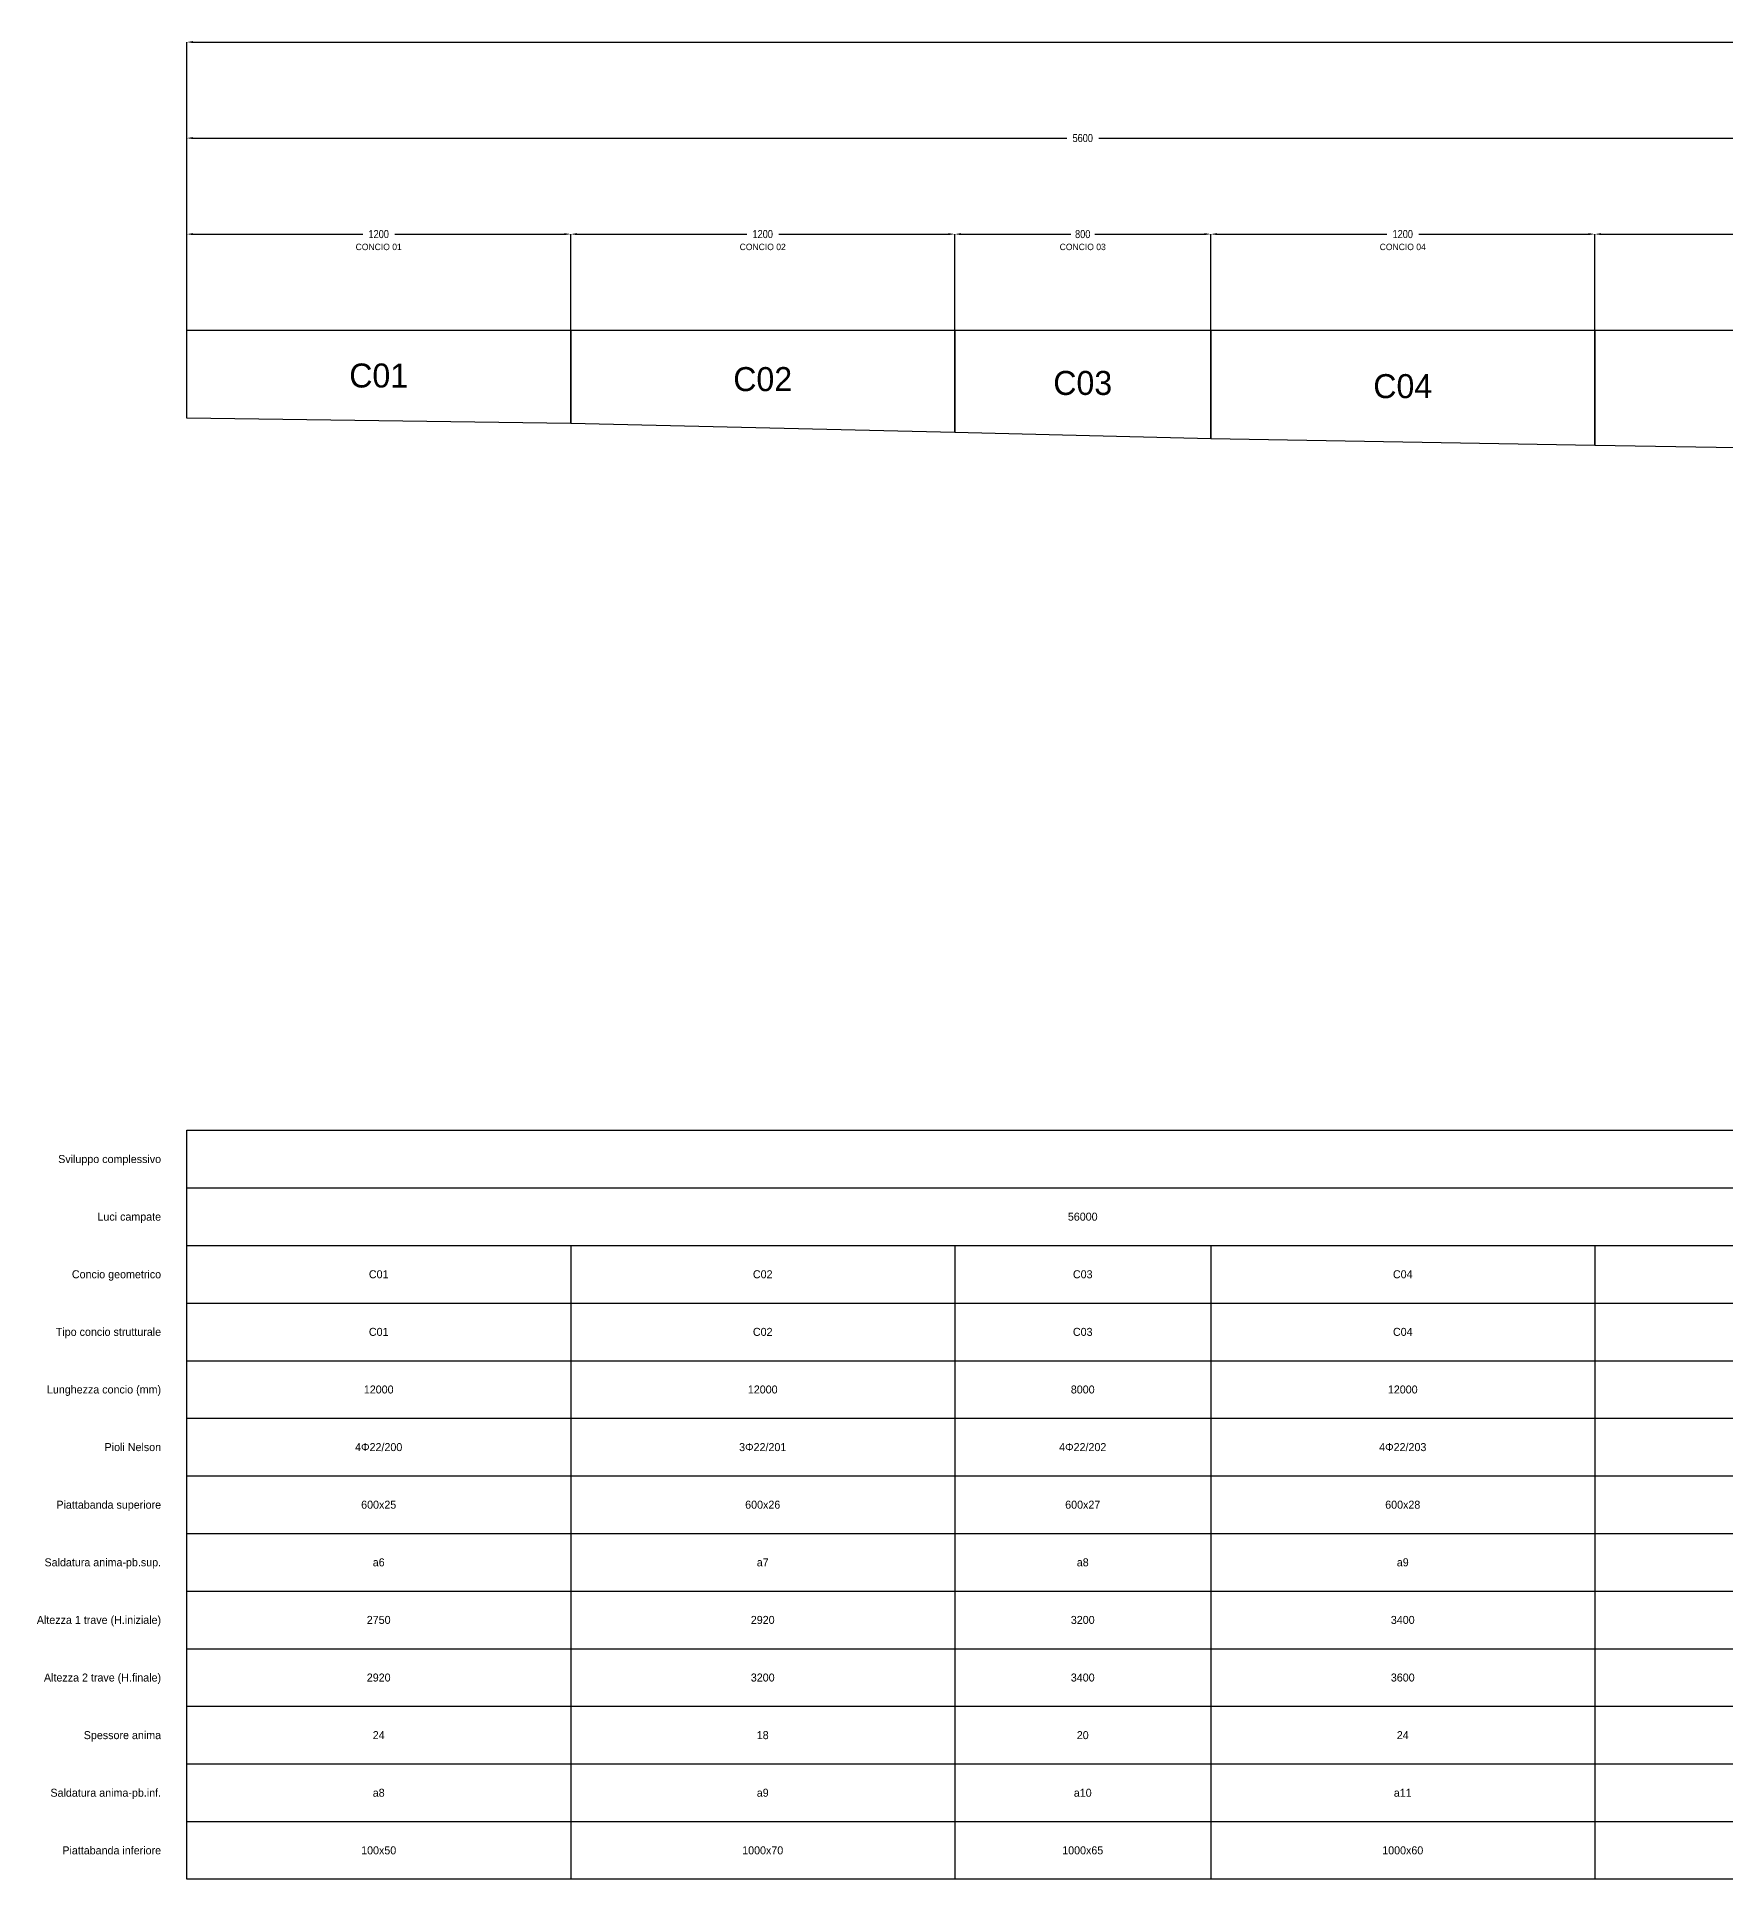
# Model space of a CAD drawing. Header units: metres. Extents: x -4682 to 408500, y -48400 to 9164.
# Drawn here: x -4682 to 48075, y -48400 to 9164 of the extents above; entities that cross this region are included whole.
import ezdxf
from ezdxf.enums import TextEntityAlignment as Align

# ---------------------------------------------------------------- set-up
doc = ezdxf.new("R2010")
doc.units = ezdxf.units.M
doc.linetypes.add('CENTER', pattern=[5.08, 3.175, -0.635, 0.635, -0.635])
for name, color, linetype in [('01_ASSI', 4, 'CENTER'), ('02_CONCI', 7, 'Continuous'), ('04_TESTI', 3, 'Continuous'), ('08_TAB_LINEE', 1, 'Continuous'), ('08_TAB_TESTI', 2, 'Continuous')]:
    doc.layers.add(name, color=color, linetype=linetype)
doc.styles.add('OpenSansCondensed-Light', font='OpenSansCondensed-Light.ttf')
doc.dimstyles.new('QUOTE_CM', dxfattribs={"dimtxt": 250, "dimasz": 200, "dimexe": 1.25, "dimexo": 0.625, "dimgap": 100, "dimtad": 1, "dimlfac": 0.1, "dimcen": 2.5, "dimazin": 3, "dimtfac": 1, "dimtmove": 0, "dimatfit": 3})

# ---------------------------------------------------------------- blocks, each defined once
blk = doc.blocks.new('_CLOSEDFILLED')
at = {"color": 0, "linetype": 'BYBLOCK'}
blk.add_solid([(-1, 0.16), (0, 0), (-1, -0.16)], dxfattribs=at)
blk = doc.blocks.new('*D1')
for p, q in [((0, 0), (0, 3000)), ((200, 3000), (5500, 3000)), ((6500, 3000), (11800, 3000)), ((12000, 0), (12000, 3000))]:
    blk.add_line(p, q)
at = {"layer": 'Defpoints'}
for p in [(0, 3000), (0, 0), (12000, 0)]:
    blk.add_point(p, dxfattribs=at)
at = {"xscale": 200, "yscale": 200, "rotation": 180}
blk.add_blockref('_CLOSEDFILLED', (0, 3000), dxfattribs=at)
at = {"xscale": 200, "yscale": 200}
blk.add_blockref('_CLOSEDFILLED', (12000, 3000), dxfattribs=at)
at = {"insert": (6000, 3000), "char_height": 250, "attachment_point": 5, "style": 'OpenSansCondensed-Light'}
blk.add_mtext('1200', dxfattribs=at)
blk = doc.blocks.new('*D2')
for p, q in [((12000, 0), (12000, 3000)), ((12200, 3000), (17500, 3000)), ((18500, 3000), (23800, 3000)), ((24000, 0), (24000, 3000))]:
    blk.add_line(p, q)
at = {"layer": 'Defpoints'}
for p in [(12000, 3000), (12000, 0), (24000, 0)]:
    blk.add_point(p, dxfattribs=at)
at = {"xscale": 200, "yscale": 200, "rotation": 180}
blk.add_blockref('_CLOSEDFILLED', (12000, 3000), dxfattribs=at)
at = {"xscale": 200, "yscale": 200}
blk.add_blockref('_CLOSEDFILLED', (24000, 3000), dxfattribs=at)
at = {"insert": (18000, 3000), "char_height": 250, "attachment_point": 5, "style": 'OpenSansCondensed-Light'}
blk.add_mtext('1200', dxfattribs=at)
blk = doc.blocks.new('*D3')
for p, q in [((24000, 0), (24000, 3000)), ((24200, 3000), (27625, 3000)), ((28375, 3000), (31800, 3000)), ((32000, 0), (32000, 3000))]:
    blk.add_line(p, q)
at = {"layer": 'Defpoints'}
for p in [(24000, 3000), (24000, 0), (32000, 0)]:
    blk.add_point(p, dxfattribs=at)
at = {"xscale": 200, "yscale": 200, "rotation": 180}
blk.add_blockref('_CLOSEDFILLED', (24000, 3000), dxfattribs=at)
at = {"xscale": 200, "yscale": 200}
blk.add_blockref('_CLOSEDFILLED', (32000, 3000), dxfattribs=at)
at = {"insert": (28000, 3000), "char_height": 250, "attachment_point": 5, "style": 'OpenSansCondensed-Light'}
blk.add_mtext('800', dxfattribs=at)
blk = doc.blocks.new('*D4')
for p, q in [((32000, 0), (32000, 3000)), ((32200, 3000), (37500, 3000)), ((38500, 3000), (43800, 3000)), ((44000, 0), (44000, 3000))]:
    blk.add_line(p, q)
at = {"layer": 'Defpoints'}
for p in [(32000, 3000), (32000, 0), (44000, 0)]:
    blk.add_point(p, dxfattribs=at)
at = {"xscale": 200, "yscale": 200, "rotation": 180}
blk.add_blockref('_CLOSEDFILLED', (32000, 3000), dxfattribs=at)
at = {"xscale": 200, "yscale": 200}
blk.add_blockref('_CLOSEDFILLED', (44000, 3000), dxfattribs=at)
at = {"insert": (38000, 3000), "char_height": 250, "attachment_point": 5, "style": 'OpenSansCondensed-Light'}
blk.add_mtext('1200', dxfattribs=at)
blk = doc.blocks.new('*D5')
for p, q in [((44000, 0), (44000, 3000)), ((44200, 3000), (49500, 3000)), ((50500, 3000), (55800, 3000)), ((56000, 0), (56000, 3000))]:
    blk.add_line(p, q)
at = {"layer": 'Defpoints'}
for p in [(44000, 3000), (44000, 0), (56000, 0)]:
    blk.add_point(p, dxfattribs=at)
at = {"xscale": 200, "yscale": 200, "rotation": 180}
blk.add_blockref('_CLOSEDFILLED', (44000, 3000), dxfattribs=at)
at = {"xscale": 200, "yscale": 200}
blk.add_blockref('_CLOSEDFILLED', (56000, 3000), dxfattribs=at)
at = {"insert": (50000, 3000), "char_height": 250, "attachment_point": 5, "style": 'OpenSansCondensed-Light'}
blk.add_mtext('1200', dxfattribs=at)
blk = doc.blocks.new('*D35')
for p, q in [((0, 0), (0, 6000)), ((200, 6000), (27500, 6000)), ((28500, 6000), (55800, 6000)), ((56000, 0), (56000, 6000))]:
    blk.add_line(p, q)
at = {"layer": 'Defpoints'}
for p in [(0, 6000), (0, 0), (56000, 0)]:
    blk.add_point(p, dxfattribs=at)
at = {"xscale": 200, "yscale": 200, "rotation": 180}
blk.add_blockref('_CLOSEDFILLED', (0, 6000), dxfattribs=at)
at = {"xscale": 200, "yscale": 200}
blk.add_blockref('_CLOSEDFILLED', (56000, 6000), dxfattribs=at)
at = {"insert": (28000, 6000), "char_height": 250, "attachment_point": 5, "style": 'OpenSansCondensed-Light'}
blk.add_mtext('5600', dxfattribs=at)
blk = doc.blocks.new('*D41')
for p, q in [((0, 0), (0, 9000)), ((200, 9000), (175375, 9000)), ((176625, 9000), (351800, 9000)), ((352000, 0), (352000, 9000))]:
    blk.add_line(p, q)
at = {"layer": 'Defpoints'}
for p in [(0, 9000), (0, 0), (352000, 0)]:
    blk.add_point(p, dxfattribs=at)
at = {"xscale": 200, "yscale": 200, "rotation": 180}
blk.add_blockref('_CLOSEDFILLED', (0, 9000), dxfattribs=at)
at = {"xscale": 200, "yscale": 200}
blk.add_blockref('_CLOSEDFILLED', (352000, 9000), dxfattribs=at)
at = {"insert": (176000, 9000), "char_height": 250, "attachment_point": 5, "style": 'OpenSansCondensed-Light'}
blk.add_mtext('35200', dxfattribs=at)

msp = doc.modelspace()

# ---------------------------------------------------------------- linework, layer by layer
at = {"layer": '01_ASSI'}
msp.add_line((0, 0), (352000, 0), dxfattribs=at)
at = {"layer": '02_CONCI'}
for points in [[(0, 0), (12000, 0), (12000, -2920), (0, -2750), (0, 0)], [(12000, 0), (24000, 0), (24000, -3200), (12000, -2920), (12000, 0)], [(24000, 0), (32000, 0), (32000, -3400), (24000, -3200), (24000, 0)], [(32000, 0), (44000, 0), (44000, -3600), (32000, -3400), (32000, 0)], [(44000, 0), (56000, 0), (56000, -3800), (44000, -3600), (44000, 0)]]:
    msp.add_lwpolyline(points, dxfattribs=at)
at = {"layer": '08_TAB_LINEE'}
for p, q in [((0, -26800), (352000, -26800)), ((0, -28600), (352000, -28600)), ((12000, -28600), (12000, -48400)), ((24000, -28600), (24000, -48400)), ((32000, -28600), (32000, -48400)), ((44000, -28600), (44000, -48400)), ((0, -30400), (352000, -30400)), ((0, -32200), (352000, -32200)), ((0, -34000), (352000, -34000)), ((0, -35800), (352000, -35800)), ((0, -37600), (352000, -37600)), ((0, -39400), (352000, -39400)), ((0, -41200), (352000, -41200)), ((0, -43000), (352000, -43000)), ((0, -44800), (352000, -44800)), ((0, -46600), (352000, -46600))]:
    msp.add_line(p, q, dxfattribs=at)
msp.add_lwpolyline([(0, -25000), (352000, -25000), (352000, -48400), (0, -48400), (0, -25000)], dxfattribs=at)

# ---------------------------------------------------------------- texts
at = {"layer": '04_TESTI', "color": 2}
for s, p in [('CONCIO 01', (6000, 2600)), ('CONCIO 02', (18000, 2600)), ('CONCIO 03', (28000, 2600)), ('CONCIO 04', (38000, 2600))]:
    msp.add_text(s, height=200, dxfattribs=at).set_placement(p, align=Align.MIDDLE_CENTER)
at = {"layer": '04_TESTI', "color": 8}
for s, p in [('C01', (6000, -1417.5)), ('C02', (18000, -1530)), ('C03', (28000, -1650)), ('C04', (38000, -1750))]:
    msp.add_text(s, height=750, dxfattribs=at).set_placement(p, align=Align.MIDDLE_CENTER)
at = {"layer": '08_TAB_TESTI'}
for s, p in [('Sviluppo complessivo', (-800, -25900)), ('Luci campate', (-800, -27700)), ('Concio geometrico', (-800, -29500)), ('Tipo concio strutturale', (-800, -31300)), ('Lunghezza concio (mm)', (-800, -33100)), ('Pioli Nelson', (-800, -34900)), ('Piattabanda superiore', (-800, -36700)), ('Saldatura anima-pb.sup.', (-800, -38500)), ('Altezza 1 trave (H.iniziale)', (-800, -40300)), ('Altezza 2 trave (H.finale)', (-800, -42100)), ('Spessore anima', (-800, -43900)), ('Saldatura anima-pb.inf.', (-800, -45700)), ('Piattabanda inferiore', (-800, -47500))]:
    msp.add_text(s, height=250, dxfattribs=at).set_placement(p, align=Align.MIDDLE_RIGHT)
for s, p in [('56000', (28000, -27700)), ('C01', (6000, -29500)), ('C02', (18000, -29500)), ('C03', (28000, -29500)), ('C04', (38000, -29500)), ('C01', (6000, -31300)), ('C02', (18000, -31300)), ('C03', (28000, -31300)), ('C04', (38000, -31300)), ('12000', (6000, -33100)), ('12000', (18000, -33100)), ('8000', (28000, -33100)), ('12000', (38000, -33100)), ('4Φ22/200', (6000, -34900)), ('3Φ22/201', (18000, -34900)), ('4Φ22/202', (28000, -34900)), ('4Φ22/203', (38000, -34900)), ('600x25', (6000, -36700)), ('600x26', (18000, -36700)), ('600x27', (28000, -36700)), ('600x28', (38000, -36700)), ('a6', (6000, -38500)), ('a7', (18000, -38500)), ('a8', (28000, -38500)), ('a9', (38000, -38500)), ('2750', (6000, -40300)), ('2920', (18000, -40300)), ('3200', (28000, -40300)), ('3400', (38000, -40300)), ('2920', (6000, -42100)), ('3200', (18000, -42100)), ('3400', (28000, -42100)), ('3600', (38000, -42100)), ('24', (6000, -43900)), ('18', (18000, -43900)), ('20', (28000, -43900)), ('24', (38000, -43900)), ('a8', (6000, -45700)), ('a9', (18000, -45700)), ('a10', (28000, -45700)), ('a11', (38000, -45700)), ('100x50', (6000, -47500)), ('1000x70', (18000, -47500)), ('1000x65', (28000, -47500)), ('1000x60', (38000, -47500))]:
    msp.add_text(s, height=250, dxfattribs=at).set_placement(p, align=Align.MIDDLE_CENTER)

# ---------------------------------------------------------------- dimensions: what is measured, and where the dimension line sits
for base, p1, p2, picture, middle in [((0, 9000), (0, 0), (352000, 0), '*D41', (176000, 9000)), ((0, 6000), (0, 0), (56000, 0), '*D35', (28000, 6000)), ((0, 3000), (0, 0), (12000, 0), '*D1', (6000, 3000)), ((12000, 3000), (12000, 0), (24000, 0), '*D2', (18000, 3000)), ((24000, 3000), (24000, 0), (32000, 0), '*D3', (28000, 3000)), ((32000, 3000), (32000, 0), (44000, 0), '*D4', (38000, 3000)), ((44000, 3000), (44000, 0), (56000, 0), '*D5', (50000, 3000))]:
    dim = msp.add_linear_dim(base=base, p1=p1, p2=p2, dimstyle='QUOTE_CM')
    dim.commit()
    dim.dimension.update_dxf_attribs({"geometry": picture, "text_midpoint": middle})

doc.saveas('drawing.dxf')
